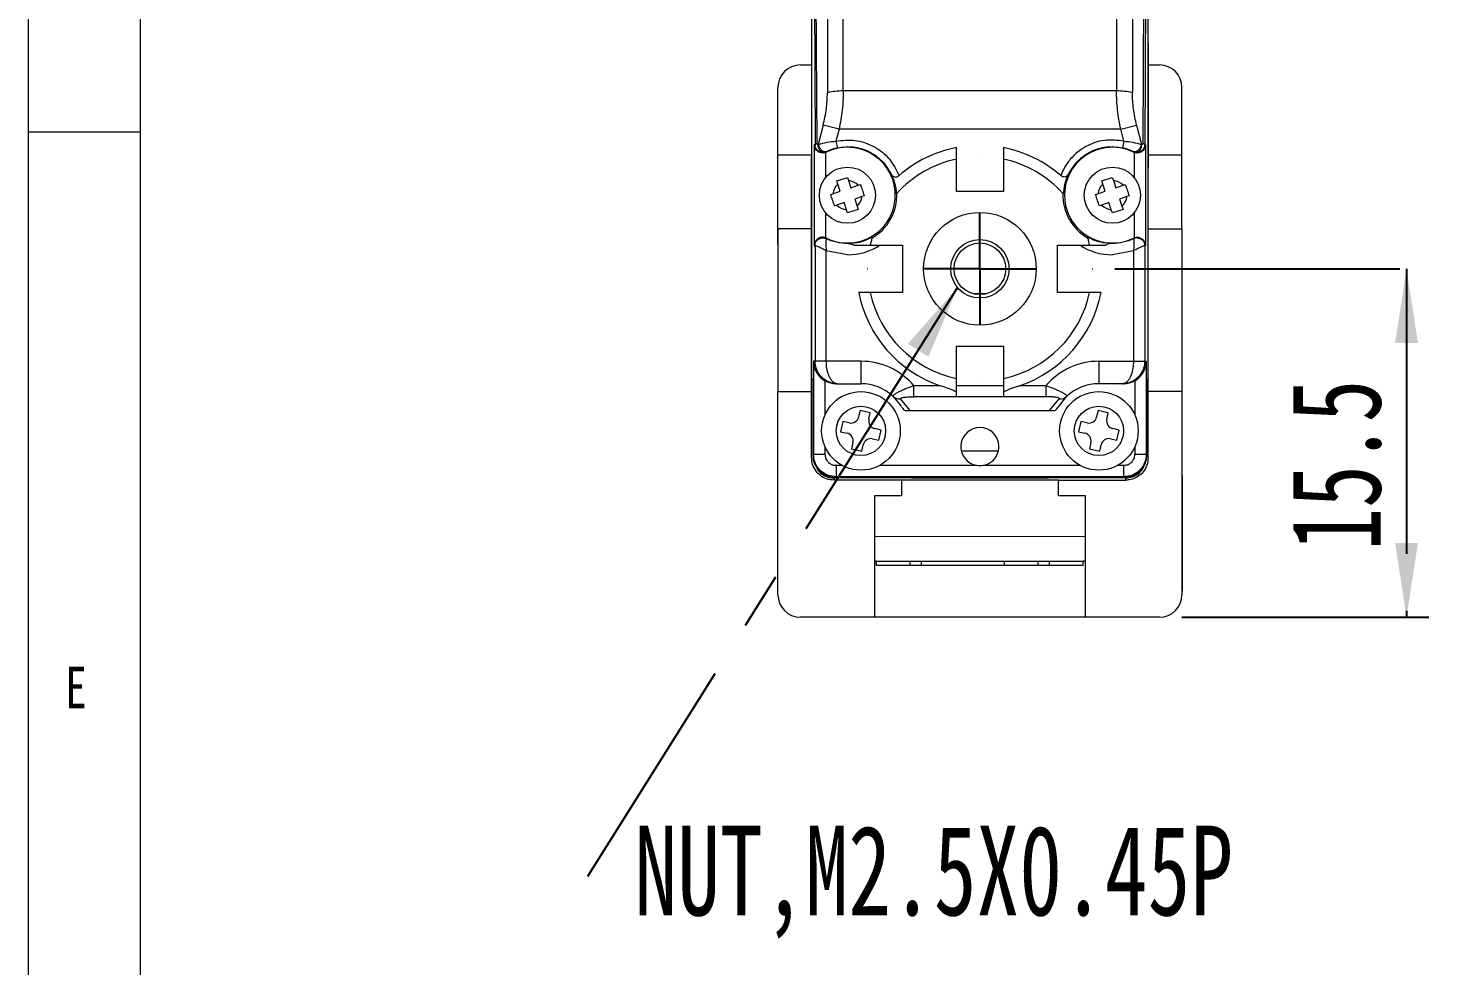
# Paper-space layout '시트2-ENG' of a CAD drawing. Header units: millimetres. Extents: x 5 to 415, y 5 to 292.
# Drawn here: x 5 to 67.4, y 61.3 to 103.1 of the extents above; entities that cross this region are included whole.
import ezdxf

# ---------------------------------------------------------------- set-up
doc = ezdxf.new("R2010")
doc.units = ezdxf.units.MM
doc.linetypes.add('CENTERX2', pattern=[20.32, 12.7, -2.54, 2.54, -2.54])
doc.layers.add('CENTER_LINE', color=7, linetype='CENTERX2')
doc.styles.add('SLDTEXTSTYLE0', font='TXT', dxfattribs={"width": 0.7})
doc.styles.add('SLDTEXTSTYLE3', font='TXT', dxfattribs={"width": 0.75})
doc.dimstyles.new('SLDDIMSTYLE4', dxfattribs={"dimtxt": 4, "dimasz": 3.302, "dimexe": 0, "dimexo": 0.0625, "dimgap": 1, "dimtad": 1, "dimdec": 1, "dimrnd": 1e-09, "dimzin": 12, "dimdsep": 46, "dimtxsty": 'SLDTEXTSTYLE0', "dimsah": 1, "dimcen": 0.09, "dimadec": 0, "dimazin": 3, "dimtfac": 1, "dimtdec": 1, "dimtofl": 0, "dimtmove": 0, "dimatfit": 3, "dimfxl": 1, "dimfrac": 2, "dimtolj": 1, "dimtzin": 12, "dimarcsym": 0})
doc.dimstyles.new('SLDDIMSTYLE6', dxfattribs={"dimtxt": 0.18, "dimasz": 3.302, "dimexe": 0, "dimexo": 0.0625, "dimgap": 0, "dimtad": 0, "dimtih": 1, "dimtoh": 1, "dimdec": 0, "dimrnd": 1e-09, "dimzin": 0, "dimdsep": 46, "dimtxsty": 'Standard', "dimsah": 1, "dimcen": 0.09, "dimadec": 0, "dimazin": 0, "dimtfac": 3.302, "dimtdec": 0, "dimtofl": 0, "dimtmove": 0, "dimatfit": 3, "dimfxl": 1, "dimfrac": 2, "dimtolj": 1, "dimtzin": 0, "dimarcsym": 0})

# ---------------------------------------------------------------- blocks, each defined once
blk = doc.blocks.new('_D_65')
at = {"layer": 'CENTER_LINE'}
for p, q in [((53.416, 92.393), (67.411, 92.393)), ((66.411, 92.393), (66.411, 76.873)), ((56.406, 76.873), (67.411, 76.873))]:
    blk.add_line(p, q, dxfattribs=at)
for points in [[(66.411, 92.393), (65.903, 89.091), (66.919, 89.091)], [(66.411, 76.873), (66.919, 80.175), (65.903, 80.175)]]:
    blk.add_solid(points, dxfattribs=at)
at = {"layer": 'CENTER_LINE', "insert": (61.255, 79.839), "char_height": 4, "attachment_point": 1, "rotation": 90, "style": 'SLDTEXTSTYLE0'}
blk.add_mtext('15.5', dxfattribs=at)
blk = doc.blocks.new('SW_NOTE_0_20')
at = {"layer": 'CENTER_LINE', "color": 0, "insert": (2.097, 2.275), "char_height": 4, "attachment_point": 1, "style": 'SLDTEXTSTYLE0'}
blk.add_mtext('NUT,M2.5X0.45P', dxfattribs=at)
blk = doc.blocks.new('SW_CENTERMARKSYMBOL_22')
at = {"layer": 'CENTER_LINE', "color": 0}
for p, q in [((0, 5), (0, 5.01)), ((0, 0), (0, 2.5)), ((-5, 0), (-5.01, 0)), ((0, 0), (-2.5, 0)), ((0, 0), (0, -2.5)), ((0, 0), (2.5, 0)), ((5, 0), (5.01, 0)), ((0, -5), (0, -5.01))]:
    blk.add_line(p, q, dxfattribs=at)

psp = doc.layouts.new('시트2-ENG')

# ---------------------------------------------------------------- linework, layer by layer
at = {"color": 7, "linetype": 'Continuous', "lineweight": 18}
for p, q in [((5, 292), (5, 5)), ((10, 287), (10, 10)), ((39.906, 108.575), (39.906, 97.475)), ((39.914, 87.475), (39.914, 106.173)), ((40.612, 106.158), (40.613, 100.239)), ((41.32, 100.315), (41.32, 106.26)), ((53.491, 106.26), (53.491, 100.315)), ((54.199, 106.158), (54.199, 100.239)), ((40.023, 105.975), (40.061, 97.92)), ((40.149, 97.975), (40.111, 106.029)), ((54.7, 106.029), (54.662, 97.975)), ((54.788, 105.975), (54.75, 97.92)), ((54.906, 102.463), (54.906, 104.203)), ((54.906, 102.463), (54.9, 102.463)), ((54.9, 87.475), (54.9, 102.463)), ((54.906, 102.463), (54.906, 97.475)), ((39.406, 101.473), (39.906, 101.473)), ((54.906, 101.473), (55.406, 101.473)), ((38.406, 97.473), (38.406, 100.473)), ((53.491, 100.315), (41.32, 100.315)), ((56.406, 97.473), (56.406, 100.473)), ((40.422, 98.79), (40.2, 97.933)), ((41.129, 98.607), (40.422, 98.79)), ((53.682, 98.607), (54.389, 98.79)), ((54.389, 98.79), (54.611, 97.933)), ((5, 98.5), (10, 98.5)), ((41.129, 98.607), (40.993, 98.082)), ((40.993, 98.082), (41.056, 97.789)), ((53.682, 98.607), (41.129, 98.607)), ((53.818, 98.082), (53.682, 98.607)), ((53.818, 98.082), (53.756, 97.789)), ((38.406, 93.473), (38.404, 97.472)), ((38.404, 97.472), (38.406, 97.472)), ((38.406, 94.173), (38.406, 97.473)), ((38.406, 97.473), (39.906, 97.473)), ((39.906, 97.475), (39.914, 97.475)), ((39.906, 97.473), (39.906, 96.873)), ((39.906, 97.473), (39.914, 97.473)), ((39.906, 93.425), (39.906, 97.375)), ((39.906, 97.375), (39.914, 97.375)), ((40.061, 97.92), (40.028, 97.92)), ((40.028, 97.92), (40.028, 93.43)), ((40.2, 97.933), (40.217, 97.936)), ((40.557, 97.612), (40.458, 97.581)), ((40.568, 97.589), (40.557, 97.612)), ((46.356, 97.282), (46.356, 97.792)), ((48.456, 97.792), (48.456, 97.282)), ((54.255, 97.612), (54.243, 97.589)), ((54.353, 97.581), (54.255, 97.612)), ((54.611, 97.933), (54.594, 97.936)), ((54.75, 97.92), (54.783, 97.92)), ((54.783, 97.92), (54.783, 93.43)), ((54.9, 97.475), (54.906, 97.475)), ((54.9, 97.473), (54.906, 97.473)), ((54.906, 97.375), (54.9, 97.375)), ((54.906, 97.473), (54.906, 96.873)), ((54.906, 97.473), (56.406, 97.473)), ((54.906, 93.425), (54.906, 97.375)), ((56.406, 94.173), (56.406, 97.473)), ((46.356, 95.843), (46.356, 97.282)), ((48.456, 97.282), (48.456, 95.843)), ((41.03, 96.305), (41.504, 96.464)), ((41.078, 96.163), (41.03, 96.305)), ((41.184, 95.847), (41.078, 96.163)), ((41.504, 96.464), (41.552, 96.322)), ((41.552, 96.322), (41.658, 96.006)), ((41.658, 96.006), (41.983, 96.115)), ((41.983, 96.115), (42.084, 96.149)), ((52.83, 96.305), (53.304, 96.464)), ((52.878, 96.163), (52.83, 96.305)), ((52.984, 95.847), (52.878, 96.163)), ((53.304, 96.464), (53.352, 96.322)), ((53.352, 96.322), (53.458, 96.006)), ((53.458, 96.006), (53.783, 96.115)), ((53.783, 96.115), (53.884, 96.149)), ((40.758, 95.704), (40.859, 95.738)), ((40.859, 95.738), (41.184, 95.847)), ((42.152, 95.608), (41.828, 95.5)), ((41.828, 95.5), (41.933, 95.184)), ((42.253, 95.642), (42.152, 95.608)), ((43.68, 95.727), (43.705, 95.755)), ((48.456, 95.843), (46.356, 95.843)), ((51.106, 95.755), (51.132, 95.727)), ((52.558, 95.704), (52.659, 95.738)), ((52.659, 95.738), (52.984, 95.847)), ((53.952, 95.608), (53.628, 95.5)), ((53.628, 95.5), (53.733, 95.184)), ((54.053, 95.642), (53.952, 95.608)), ((41.029, 95.232), (40.928, 95.198)), ((41.354, 95.341), (41.029, 95.232)), ((41.459, 95.025), (41.354, 95.341)), ((41.507, 94.883), (41.459, 95.025)), ((41.981, 95.042), (41.507, 94.883)), ((41.933, 95.184), (41.981, 95.042)), ((52.829, 95.232), (52.728, 95.198)), ((53.154, 95.341), (52.829, 95.232)), ((53.259, 95.025), (53.154, 95.341)), ((53.307, 94.883), (53.259, 95.025)), ((53.781, 95.042), (53.307, 94.883)), ((53.733, 95.184), (53.781, 95.042)), ((39.906, 94.173), (38.406, 94.173)), ((38.406, 94.173), (38.406, 86.923)), ((40.556, 93.738), (40.568, 93.762)), ((42.597, 93.765), (42.608, 93.801)), ((52.203, 93.801), (52.214, 93.765)), ((54.243, 93.762), (54.255, 93.738)), ((54.906, 94.173), (56.406, 94.173)), ((56.406, 94.173), (56.406, 86.923)), ((39.906, 88.025), (39.906, 93.425)), ((40.028, 93.43), (40.063, 93.43)), ((40.063, 93.43), (40.063, 88.275)), ((41.506, 93.018), (40.563, 93.191)), ((40.563, 88.275), (40.563, 93.191)), ((41.521, 93.518), (41.506, 93.518)), ((41.794, 93.443), (42.517, 93.443)), ((42.517, 93.443), (43.956, 93.443)), ((43.956, 93.443), (43.956, 91.343)), ((50.856, 93.443), (52.294, 93.443)), ((50.856, 91.343), (50.856, 93.443)), ((52.294, 93.443), (53.017, 93.443)), ((53.306, 93.518), (53.29, 93.518)), ((54.248, 93.191), (53.306, 93.018)), ((54.248, 93.191), (54.248, 88.275)), ((54.748, 93.43), (54.748, 88.275)), ((54.783, 93.43), (54.748, 93.43)), ((54.906, 88.025), (54.906, 93.425)), ((56.406, 93.476), (56.407, 88.308)), ((42.517, 91.343), (42.007, 91.343)), ((43.956, 91.343), (42.517, 91.343)), ((47.667, 91.273), (47.145, 91.273)), ((52.294, 91.343), (50.856, 91.343)), ((52.804, 91.343), (52.294, 91.343)), ((46.356, 87.505), (46.356, 88.943)), ((46.356, 88.943), (48.456, 88.943)), ((48.456, 88.943), (48.456, 87.505)), ((39.906, 88.025), (39.909, 88.025)), ((39.909, 83.975), (39.909, 88.025)), ((40.063, 88.275), (39.995, 88.275)), ((39.995, 88.275), (39.995, 84.129)), ((42.106, 88.275), (40.563, 88.275)), ((42.106, 88.275), (42.106, 87.275)), ((52.706, 88.275), (54.248, 88.275)), ((52.706, 88.275), (52.706, 87.275)), ((54.248, 88.275), (54.748, 88.275)), ((54.748, 88.275), (54.817, 88.275)), ((54.817, 88.275), (54.817, 84.129)), ((54.902, 88.025), (54.906, 88.025)), ((54.902, 83.975), (54.902, 88.025)), ((56.406, 88.308), (56.407, 88.308)), ((56.407, 88.308), (56.411, 78.078)), ((39.914, 87.475), (39.963, 87.475)), ((39.963, 87.475), (39.963, 84.098)), ((40.503, 87.41), (40.503, 85.877)), ((46.356, 86.911), (46.356, 87.505)), ((48.456, 87.505), (48.456, 86.911)), ((54.308, 87.41), (54.308, 85.877)), ((54.848, 87.475), (54.9, 87.475)), ((54.848, 84.098), (54.848, 87.475)), ((38.406, 86.923), (39.909, 86.923)), ((38.406, 77.873), (38.406, 86.923)), ((41.004, 87.275), (41.054, 87.275)), ((41.054, 87.275), (42.106, 87.275)), ((45.637, 87.185), (44.466, 87.185)), ((48.456, 87.185), (46.356, 87.185)), ((46.356, 86.695), (46.356, 86.911)), ((48.456, 86.911), (48.456, 86.695)), ((50.345, 87.185), (49.174, 87.185)), ((50.345, 87.185), (50.345, 86.695)), ((53.757, 87.275), (52.706, 87.275)), ((53.757, 87.275), (53.808, 87.275)), ((56.406, 86.923), (54.902, 86.923)), ((56.406, 86.923), (56.406, 77.873)), ((43.531, 86.718), (43.893, 86.27)), ((44.303, 86.075), (43.87, 86.595)), ((46.356, 86.695), (44.466, 86.695)), ((48.456, 86.695), (46.356, 86.695)), ((50.345, 86.695), (48.456, 86.695)), ((50.509, 86.075), (50.941, 86.595)), ((50.901, 86.25), (51.281, 86.718)), ((41.302, 85.591), (41.201, 85.135)), ((41.587, 85.527), (41.302, 85.591)), ((42.068, 86.078), (42.004, 85.793)), ((42.523, 85.977), (42.068, 86.078)), ((42.46, 85.692), (42.523, 85.977)), ((44.303, 86.075), (50.509, 86.075)), ((51.902, 85.591), (51.801, 85.135)), ((52.187, 85.527), (51.902, 85.591)), ((52.668, 86.078), (52.604, 85.793)), ((53.123, 85.977), (52.668, 86.078)), ((53.06, 85.692), (53.123, 85.977)), ((41.201, 85.135), (41.486, 85.072)), ((43.01, 85.211), (42.726, 85.275)), ((42.909, 84.756), (43.01, 85.211)), ((51.801, 85.135), (52.086, 85.072)), ((53.61, 85.211), (53.326, 85.275)), ((53.509, 84.756), (53.61, 85.211)), ((40.503, 84.469), (40.503, 84.129)), ((41.751, 84.654), (41.688, 84.37)), ((41.688, 84.37), (42.144, 84.268)), ((42.144, 84.268), (42.207, 84.553)), ((42.625, 84.819), (42.909, 84.756)), ((48.231, 84.273), (46.58, 84.273)), ((52.351, 84.654), (52.288, 84.37)), ((52.288, 84.37), (52.744, 84.268)), ((52.744, 84.268), (52.807, 84.553)), ((53.225, 84.819), (53.509, 84.756)), ((54.308, 84.469), (54.308, 84.129)), ((39.995, 84.129), (39.963, 84.098)), ((39.995, 84.129), (40.503, 84.129)), ((40.995, 83.638), (41.265, 83.638)), ((40.995, 83.638), (40.995, 83.13)), ((42.946, 83.638), (47.258, 83.638)), ((47.553, 83.638), (51.865, 83.638)), ((53.546, 83.638), (53.817, 83.638)), ((53.817, 83.13), (53.817, 83.638)), ((54.308, 84.129), (54.817, 84.129)), ((54.817, 84.129), (54.848, 84.098)), ((44.356, 83.077), (40.906, 83.077)), ((40.995, 83.13), (40.963, 83.098)), ((40.963, 83.098), (44.406, 83.098)), ((53.817, 83.13), (40.995, 83.13)), ((44.356, 83.098), (44.356, 83.077)), ((44.356, 83.065), (44.356, 83.077)), ((50.456, 83.065), (44.356, 83.065)), ((44.406, 83.098), (44.406, 83.075)), ((44.406, 83.075), (50.406, 83.075)), ((53.848, 83.098), (50.406, 83.098)), ((50.406, 83.075), (50.406, 83.098)), ((50.456, 83.098), (50.456, 83.077)), ((50.456, 83.065), (50.456, 83.077)), ((53.906, 83.077), (50.456, 83.077)), ((53.817, 83.13), (53.848, 83.098)), ((43.906, 82.979), (40.906, 82.979)), ((43.906, 82.991), (50.906, 82.991)), ((43.906, 82.979), (43.906, 82.991)), ((43.906, 82.979), (43.906, 82.273)), ((50.906, 82.979), (50.906, 82.991)), ((50.906, 82.273), (50.906, 82.979)), ((50.906, 82.979), (53.906, 82.979)), ((43.906, 82.273), (42.706, 82.273)), ((42.706, 82.273), (42.706, 76.873)), ((52.106, 82.273), (50.906, 82.273)), ((52.106, 76.873), (52.106, 82.273)), ((42.706, 80.474), (52.106, 80.477)), ((42.806, 79.373), (42.706, 79.373)), ((42.806, 79.173), (42.806, 79.373)), ((42.806, 79.373), (44.306, 79.373)), ((44.306, 79.373), (44.806, 79.373)), ((44.806, 79.173), (44.806, 79.373)), ((44.806, 79.373), (48.506, 79.373)), ((48.506, 79.373), (50.006, 79.373)), ((50.006, 79.173), (50.006, 79.373)), ((50.006, 79.373), (50.506, 79.373)), ((50.506, 79.373), (52.006, 79.373)), ((52.006, 79.173), (52.006, 79.373)), ((52.106, 79.373), (52.006, 79.373)), ((52.006, 79.173), (42.806, 79.173)), ((56.411, 78.078), (56.406, 77.976)), ((42.706, 76.873), (39.406, 76.873)), ((52.106, 76.873), (42.706, 76.873)), ((55.406, 76.873), (52.106, 76.873))]:
    psp.add_line(p, q, dxfattribs=at)
at = {"color": 8, "linetype": 'Continuous', "lineweight": 18}
for p, q in [((40.528, 97.572), (40.528, 96.452)), ((54.283, 97.572), (54.283, 96.452)), ((40.528, 94.894), (40.528, 93.779)), ((54.283, 94.894), (54.283, 93.779)), ((44.306, 79.173), (44.306, 79.373)), ((48.506, 79.173), (48.506, 79.373)), ((50.506, 79.173), (50.506, 79.373))]:
    psp.add_line(p, q, dxfattribs=at)
at = {"color": 7, "linetype": 'Continuous', "lineweight": 18, "flags": 128}
psp.add_lwpolyline([(44.466, 86.695), (44.466, 86.719), (44.466, 86.757), (44.466, 86.807), (44.466, 86.868), (44.466, 86.939), (44.466, 87.017), (44.466, 87.1), (44.466, 87.185)], dxfattribs=at)
at = {"color": 7, "linetype": 'Continuous', "lineweight": 18}
for centre, radius in [((41.506, 95.673), 1.25), ((53.306, 95.673), 1.25), ((47.406, 92.393), 2.51), ((47.406, 92.393), 1.3), ((47.406, 92.393), 1.15), ((42.106, 85.173), 1.75), ((52.706, 85.173), 1.75), ((42.106, 85.173), 1.1), ((52.706, 85.173), 1.1)]:
    psp.add_circle(centre, radius, dxfattribs=at)
for centre, radius, start, end in [((39.406, 100.473), 1, 90, 180), ((55.406, 100.473), 1, 0, 90), ((41.28, 97.355), 2.96, 89.21959, 103.01862), ((53.532, 97.355), 2.96, 76.98138, 90.78041), ((40.154, 97.869), 0.106, 92.8684, 151.15593), ((40.406, 97.92), 0.369, 289.34492, 296.10388), ((41.506, 95.675), 2.131, 243.89612, 116.10388), ((47.406, 92.393), 5.5, 101.00584, 130.89061), ((47.406, 92.393), 5.5, 49.10939, 78.99416), ((53.306, 95.675), 2.131, 63.89612, 296.10388), ((54.406, 97.92), 0.369, 243.89612, 250.65508), ((54.657, 97.869), 0.106, 28.84509, 87.13117), ((47.406, 92.393), 5, 102.12235, 137.74369), ((47.406, 92.393), 5, 42.25631, 77.87765), ((41.506, 95.673), 0.65, 131.15897, 174.28594), ((41.506, 95.673), 0.65, 42.79227, 85.91924), ((53.306, 95.673), 0.65, 131.15897, 174.28594), ((53.306, 95.673), 0.65, 42.79227, 85.91924), ((41.506, 95.673), 0.65, 311.15897, 354.28594), ((41.506, 95.675), 2.201, 299.74165, 2.08246), ((53.306, 95.675), 2.201, 177.91754, 240.25835), ((53.306, 95.673), 0.65, 311.15897, 354.28594), ((41.506, 95.673), 0.65, 222.79227, 265.91924), ((53.306, 95.673), 0.65, 222.79227, 265.91924), ((40.406, 93.43), 0.369, 63.89612, 70.65508), ((47.406, 92.393), 5, 164.08042, 167.87765), ((47.406, 92.393), 5, 12.12235, 15.91958), ((54.406, 93.43), 0.369, 109.34492, 116.10388), ((41.506, 95.675), 2.657, 270, 302.85003), ((53.306, 95.675), 2.657, 237.14997, 270), ((47.406, 92.393), 5.5, 191.00584, 251.24061), ((47.406, 92.393), 5, 192.12235, 257.87765), ((47.406, 92.393), 5, 282.12235, 347.87765), ((47.406, 92.393), 5.5, 288.75939, 348.99416), ((42.106, 85.175), 3.1, 40.41773, 90), ((52.706, 85.175), 3.1, 90, 139.58227), ((42.106, 85.175), 2.1, 47.27154, 90), ((52.706, 85.175), 2.1, 90, 132.72846), ((43.848, 87.064), 0.47, 227.47679, 272.6664), ((50.963, 87.064), 0.47, 267.3336, 312.52321), ((41.663, 85.869), 0.35, 257.48214, 347.48214), ((42.802, 85.616), 0.35, 167.48214, 257.48214), ((52.263, 85.869), 0.35, 257.48214, 347.48214), ((53.402, 85.616), 0.35, 167.48214, 257.48214), ((41.41, 84.73), 0.35, 347.48214, 77.48214), ((47.406, 84.475), 0.85, 279.97078, 260.02922), ((52.01, 84.73), 0.35, 347.48214, 77.48214), ((42.549, 84.477), 0.35, 77.48214, 167.48214), ((53.149, 84.477), 0.35, 77.48214, 167.48214), ((47.406, 84.475), 0.85, 260.02922, 279.97078), ((39.406, 77.873), 1, 180, 270), ((55.406, 77.873), 1, 270, 0)]:
    psp.add_arc(centre, radius, start, end, dxfattribs=at)
for centre, major_axis, ratio, start_param, end_param in [((41.012, 88.275), (1.018, 0), 0.982697, 3.141593, 4.188702), ((53.799, 88.275), (1.018, 0), 0.982697, 5.236076, 6.283185), ((41.004, 88.275), (-1, 0), 0.999848, 1.04711, 1.570796), ((53.808, 88.275), (-1, 0), 0.999848, 1.570796, 2.094483), ((40.963, 84.098), (0.707, 0.707), 0.999695, 2.356347, 3.926839), ((53.848, 84.098), (0.707, -0.707), 0.999695, 5.497939, 7.068431)]:
    psp.add_ellipse(centre, major_axis=major_axis, ratio=ratio, start_param=start_param, end_param=end_param, dxfattribs=at)
for points, knots in [([(40.422, 98.79), (40.478, 99.033), (40.588, 99.517), (40.605, 100), (40.613, 100.239)], [0, 0, 0, 0, 0.504154, 1, 1, 1, 1]), ([(41.32, 100.315), (41.312, 100.034), (41.295, 99.467), (41.185, 98.895), (41.129, 98.607)], [0, 0, 0, 0, 0.495576, 1, 1, 1, 1]), ([(53.682, 98.607), (53.627, 98.895), (53.516, 99.467), (53.5, 100.034), (53.491, 100.315)], [0, 0, 0, 0, 0.504417, 1, 1, 1, 1]), ([(54.389, 98.79), (54.334, 99.033), (54.223, 99.517), (54.207, 100), (54.199, 100.239)], [0, 0, 0, 0, 0.504153, 1, 1, 1, 1]), ([(40.217, 97.936), (40.339, 97.97), (40.568, 98.035), (40.857, 98.067), (40.993, 98.082)], [0, 0, 0, 0, 0.529808, 1, 1, 1, 1]), ([(40.993, 98.082), (41.274, 98.113), (41.855, 98.177), (42.706, 97.88), (43.418, 97.326), (43.679, 96.804), (43.805, 96.551)], [0, 0, 0, 0, 0.2419925, 0.5, 0.7580075, 1, 1, 1, 1]), ([(53.818, 98.082), (53.528, 98.113), (52.947, 98.175), (52.095, 97.876), (51.625, 97.499), (51.419, 97.255), (51.33, 97.147), (51.167, 96.919), (51.062, 96.68), (51.006, 96.551)], [0, 0, 0, 0, 0.249763, 0.499526, 0.757284, 0.759303, 0.774969, 0.878706, 1, 1, 1, 1]), ([(53.818, 98.082), (53.954, 98.067), (54.243, 98.035), (54.473, 97.97), (54.594, 97.936)], [0, 0, 0, 0, 0.470945, 1, 1, 1, 1]), ([(40.528, 97.572), (40.494, 97.563), (40.426, 97.546), (40.323, 97.556), (40.217, 97.594), (40.109, 97.678), (40.044, 97.795), (40.029, 97.883), (40.028, 97.92), (40.028, 97.92)], [0, 0, 0, 0, 0.117763, 0.235394, 0.357437, 0.547783, 0.812584, 0.994967, 1, 1, 1, 1]), ([(40.458, 97.581), (40.434, 97.579), (40.384, 97.574), (40.31, 97.588), (40.241, 97.616), (40.179, 97.658), (40.128, 97.713), (40.09, 97.776), (40.066, 97.847), (40.063, 97.896), (40.061, 97.92)], [0, 0, 0, 0, 0.125681, 0.251512, 0.377496, 0.503635, 0.628468, 0.752759, 0.87658, 1, 1, 1, 1]), ([(40.149, 97.975), (40.149, 97.972), (40.15, 97.965), (40.155, 97.953), (40.165, 97.941), (40.181, 97.931), (40.194, 97.932), (40.2, 97.933)], [0, 0, 0, 0, 0.105787, 0.213994, 0.459109, 0.727072, 1, 1, 1, 1]), ([(40.458, 97.581), (40.444, 97.581), (40.413, 97.579), (40.365, 97.595), (40.317, 97.627), (40.273, 97.675), (40.237, 97.735), (40.213, 97.802), (40.2, 97.869), (40.2, 97.912), (40.2, 97.933)], [0, 0, 0, 0, 0.1131826, 0.235918, 0.3659643, 0.5, 0.6340357, 0.764082, 0.8868174, 1, 1, 1, 1]), ([(40.557, 97.612), (40.543, 97.608), (40.516, 97.599), (40.465, 97.605), (40.409, 97.629), (40.351, 97.673), (40.299, 97.733), (40.258, 97.801), (40.23, 97.871), (40.221, 97.915), (40.217, 97.936)], [0, 0, 0, 0, 0.110626, 0.23271, 0.363836, 0.5, 0.636164, 0.76729, 0.889374, 1, 1, 1, 1]), ([(40.557, 97.612), (40.629, 97.647), (40.738, 97.698), (40.917, 97.756), (41.01, 97.778), (41.056, 97.789)], [0, 0, 0, 0, 0.50598, 0.757681, 1, 1, 1, 1]), ([(41.056, 97.789), (41.294, 97.816), (41.771, 97.871), (42.467, 97.65), (43.07, 97.238), (43.321, 96.829), (43.447, 96.625)], [0, 0, 0, 0, 0.25, 0.5, 0.75, 1, 1, 1, 1]), ([(51.365, 96.625), (51.49, 96.829), (51.741, 97.238), (52.344, 97.65), (53.04, 97.871), (53.517, 97.816), (53.756, 97.789)], [0, 0, 0, 0, 0.25, 0.5, 0.75, 1, 1, 1, 1]), ([(53.756, 97.789), (53.801, 97.778), (53.895, 97.756), (54.073, 97.698), (54.182, 97.647), (54.255, 97.612)], [0, 0, 0, 0, 0.2423835, 0.4941573, 1, 1, 1, 1]), ([(54.594, 97.936), (54.59, 97.915), (54.581, 97.871), (54.553, 97.801), (54.512, 97.733), (54.46, 97.673), (54.402, 97.629), (54.346, 97.605), (54.295, 97.599), (54.268, 97.608), (54.255, 97.612)], [0, 0, 0, 0, 0.110626, 0.23271, 0.363836, 0.5, 0.636164, 0.76729, 0.889374, 1, 1, 1, 1]), ([(54.783, 97.92), (54.783, 97.92), (54.782, 97.883), (54.768, 97.795), (54.702, 97.678), (54.595, 97.594), (54.488, 97.556), (54.386, 97.546), (54.317, 97.563), (54.283, 97.572)], [0, 0, 0, 0, 0.005034, 0.187416, 0.452217, 0.642563, 0.764606, 0.882237, 1, 1, 1, 1]), ([(54.353, 97.581), (54.368, 97.581), (54.4, 97.579), (54.45, 97.597), (54.499, 97.63), (54.542, 97.68), (54.577, 97.74), (54.599, 97.806), (54.611, 97.871), (54.611, 97.913), (54.611, 97.933)], [0, 0, 0, 0, 0.118146, 0.244995, 0.37775, 0.512674, 0.645653, 0.772913, 0.891593, 1, 1, 1, 1]), ([(54.75, 97.92), (54.746, 97.878), (54.739, 97.812), (54.696, 97.731), (54.651, 97.676), (54.592, 97.629), (54.53, 97.598), (54.447, 97.575), (54.39, 97.579), (54.353, 97.581)], [0, 0, 0, 0, 0.21198, 0.331484, 0.459729, 0.569033, 0.710863, 0.813299, 1, 1, 1, 1]), ([(54.662, 97.975), (54.662, 97.972), (54.661, 97.965), (54.657, 97.952), (54.646, 97.941), (54.63, 97.932), (54.617, 97.932), (54.611, 97.933)], [0, 0, 0, 0, 0.107272, 0.216266, 0.463262, 0.73307, 1, 1, 1, 1]), ([(43.447, 96.625), (43.499, 96.507), (43.606, 96.268), (43.667, 95.956), (43.677, 95.768), (43.68, 95.727)], [0, 0, 0, 0, 0.433854, 0.877719, 1, 1, 1, 1]), ([(43.447, 96.625), (43.474, 96.583), (43.512, 96.523), (43.6, 96.483), (43.673, 96.48), (43.746, 96.506), (43.786, 96.536), (43.805, 96.551)], [0, 0, 0, 0, 0.381572, 0.550126, 0.720262, 0.867847, 1, 1, 1, 1]), ([(51.365, 96.624), (51.338, 96.583), (51.299, 96.523), (51.211, 96.483), (51.139, 96.48), (51.065, 96.506), (51.025, 96.536), (51.006, 96.551)], [0, 0, 0, 0, 0.381547, 0.550115, 0.720266, 0.867861, 1, 1, 1, 1]), ([(51.132, 95.727), (51.146, 95.87), (51.174, 96.16), (51.277, 96.446), (51.35, 96.595), (51.365, 96.624)], [0, 0, 0, 0, 0.437761, 0.888995, 1, 1, 1, 1]), ([(40.528, 93.779), (40.495, 93.788), (40.454, 93.799), (40.374, 93.801), (40.291, 93.788), (40.18, 93.734), (40.078, 93.632), (40.035, 93.521), (40.028, 93.448), (40.028, 93.431), (40.028, 93.43)], [0, 0, 0, 0, 0.11544, 0.141145, 0.277216, 0.412411, 0.624676, 0.915152, 0.994966, 1, 1, 1, 1]), ([(40.063, 93.43), (40.068, 93.475), (40.078, 93.565), (40.158, 93.679), (40.271, 93.758), (40.361, 93.768), (40.406, 93.773)], [0, 0, 0, 0, 0.2499999, 0.4999999, 0.7499999, 1, 1, 1, 1]), ([(40.406, 93.773), (40.432, 93.772), (40.484, 93.769), (40.532, 93.748), (40.556, 93.738)], [0, 0, 0, 0, 0.5, 1, 1, 1, 1]), ([(40.556, 93.738), (40.556, 93.736), (40.555, 93.73), (40.551, 93.695), (40.547, 93.64), (40.542, 93.547), (40.541, 93.397), (40.555, 93.263), (40.563, 93.191)], [0, 0, 0, 0, 0.12306, 0.248493, 0.377059, 0.509618, 0.734984, 1, 1, 1, 1]), ([(41.506, 93.518), (41.341, 93.528), (41.012, 93.547), (40.708, 93.674), (40.556, 93.738)], [0, 0, 0, 0, 0.5, 1, 1, 1, 1]), ([(42.608, 93.801), (42.479, 93.738), (42.218, 93.609), (41.853, 93.529), (41.621, 93.522), (41.521, 93.518)], [0, 0, 0, 0, 0.3559805, 0.7229169, 1, 1, 1, 1]), ([(53.29, 93.518), (53.032, 93.537), (52.669, 93.563), (52.308, 93.748), (52.203, 93.801)], [0, 0, 0, 0, 0.710804, 1, 1, 1, 1]), ([(54.255, 93.738), (54.103, 93.674), (53.799, 93.547), (53.47, 93.528), (53.306, 93.518)], [0, 0, 0, 0, 0.5, 1, 1, 1, 1]), ([(54.255, 93.738), (54.255, 93.736), (54.256, 93.73), (54.26, 93.695), (54.264, 93.64), (54.269, 93.547), (54.27, 93.396), (54.256, 93.263), (54.248, 93.191)], [0, 0, 0, 0, 0.1230873, 0.248535, 0.3771033, 0.5096528, 0.7350716, 1, 1, 1, 1]), ([(54.406, 93.773), (54.378, 93.772), (54.326, 93.768), (54.278, 93.748), (54.255, 93.738)], [0, 0, 0, 0, 0.5237, 1, 1, 1, 1]), ([(54.283, 93.779), (54.317, 93.788), (54.357, 93.799), (54.438, 93.801), (54.521, 93.788), (54.631, 93.734), (54.734, 93.632), (54.776, 93.521), (54.783, 93.448), (54.783, 93.431), (54.783, 93.43)], [0, 0, 0, 0, 0.11544, 0.141145, 0.277216, 0.412411, 0.624676, 0.915152, 0.994966, 1, 1, 1, 1]), ([(54.406, 93.773), (54.451, 93.768), (54.54, 93.758), (54.654, 93.679), (54.733, 93.565), (54.743, 93.475), (54.748, 93.43)], [0, 0, 0, 0, 0.25, 0.5, 0.75, 1, 1, 1, 1]), ([(40.563, 93.191), (40.5, 93.225), (40.372, 93.293), (40.204, 93.37), (40.11, 93.412), (40.07, 93.428), (40.065, 93.43), (40.063, 93.43)], [0, 0, 0, 0, 0.260217, 0.529104, 0.765257, 0.882426, 1, 1, 1, 1]), ([(41.521, 93.518), (41.598, 93.512), (41.694, 93.504), (41.778, 93.453), (41.794, 93.443)], [0, 0, 0, 0, 0.804502, 1, 1, 1, 1]), ([(53.29, 93.518), (53.213, 93.512), (53.117, 93.504), (53.033, 93.453), (53.017, 93.443)], [0, 0, 0, 0, 0.804617, 1, 1, 1, 1]), ([(54.748, 93.43), (54.746, 93.43), (54.741, 93.428), (54.71, 93.415), (54.662, 93.395), (54.578, 93.357), (54.438, 93.292), (54.313, 93.226), (54.248, 93.191)], [0, 0, 0, 0, 0.119498, 0.23974, 0.361536, 0.485663, 0.730817, 1, 1, 1, 1]), ([(41.054, 87.275), (41.007, 87.283), (40.925, 87.297), (40.814, 87.394), (40.728, 87.518), (40.646, 87.7), (40.578, 87.953), (40.568, 88.17), (40.563, 88.275)], [0, 0, 0, 0, 0.1913886, 0.3396526, 0.4809365, 0.608398, 0.8098668, 1, 1, 1, 1]), ([(54.248, 88.275), (54.244, 88.17), (54.233, 87.953), (54.166, 87.7), (54.084, 87.518), (53.998, 87.395), (53.887, 87.297), (53.804, 87.283), (53.757, 87.275)], [0, 0, 0, 0, 0.190183, 0.391587, 0.518897, 0.659859, 0.807345, 1, 1, 1, 1]), ([(54.748, 88.275), (54.739, 88.17), (54.719, 87.953), (54.581, 87.7), (54.416, 87.518), (54.242, 87.395), (54.02, 87.297), (53.852, 87.283), (53.757, 87.275)], [0, 0, 0, 0, 0.1901815, 0.391587, 0.5188144, 0.6598591, 0.8072141, 1, 1, 1, 1]), ([(41.054, 87.275), (40.959, 87.28), (40.839, 87.285), (40.73, 87.335), (40.707, 87.345)], [0, 0, 0, 0, 0.797018, 1, 1, 1, 1]), ([(43.531, 86.718), (43.531, 86.731), (43.532, 86.756), (43.648, 86.838), (43.802, 86.923), (43.963, 87), (44.187, 87.092), (44.36, 87.15), (44.466, 87.185)], [0, 0, 0, 0, 0.195533, 0.397857, 0.520192, 0.662414, 0.794289, 1, 1, 1, 1]), ([(46.356, 86.911), (46.251, 86.957), (46.019, 87.059), (45.772, 87.141), (45.637, 87.185)], [0, 0, 0, 0, 0.450985, 1, 1, 1, 1]), ([(49.174, 87.185), (49.052, 87.145), (48.806, 87.063), (48.573, 86.962), (48.456, 86.911)], [0, 0, 0, 0, 0.4960193, 1, 1, 1, 1]), ([(50.345, 87.185), (50.439, 87.154), (50.605, 87.1), (50.82, 87.012), (50.984, 86.935), (51.146, 86.849), (51.277, 86.76), (51.279, 86.732), (51.281, 86.718)], [0, 0, 0, 0, 0.182297, 0.322117, 0.457609, 0.574043, 0.791757, 1, 1, 1, 1]), ([(43.87, 86.595), (43.865, 86.602), (43.856, 86.616), (43.885, 86.636), (43.943, 86.654), (44.053, 86.674), (44.231, 86.691), (44.387, 86.694), (44.466, 86.695)], [0, 0, 0, 0, 0.119629, 0.235882, 0.354499, 0.47966, 0.73658, 1, 1, 1, 1]), ([(43.91, 86.25), (43.945, 86.201), (43.993, 86.134), (44.06, 86.088), (44.079, 86.075)], [0, 0, 0, 0, 0.721928, 1, 1, 1, 1]), ([(50.941, 86.595), (50.946, 86.602), (50.955, 86.616), (50.927, 86.636), (50.869, 86.654), (50.759, 86.674), (50.58, 86.691), (50.424, 86.694), (50.345, 86.695)], [0, 0, 0, 0, 0.118245, 0.235831, 0.351657, 0.479645, 0.73658, 1, 1, 1, 1]), ([(50.732, 86.075), (50.78, 86.112), (50.845, 86.162), (50.889, 86.231), (50.901, 86.25)], [0, 0, 0, 0, 0.721901, 1, 1, 1, 1]), ([(44.079, 86.075), (44.089, 86.075), (44.109, 86.075), (44.15, 86.075), (44.196, 86.075), (44.236, 86.075), (44.271, 86.075), (44.293, 86.075), (44.303, 86.075)], [0, 0, 0, 0, 0.302904, 0.5868, 0.763479, 0.863466, 0.940683, 1, 1, 1, 1]), ([(50.509, 86.075), (50.522, 86.075), (50.548, 86.075), (50.59, 86.075), (50.654, 86.075), (50.699, 86.075), (50.723, 86.075), (50.732, 86.075)], [0, 0, 0, 0, 0.081806, 0.163008, 0.304881, 0.721802, 1, 1, 1, 1]), ([(40.906, 82.979), (40.794, 82.99), (40.57, 83.012), (40.271, 83.184), (40.046, 83.437), (39.926, 83.717), (39.914, 83.902), (39.909, 83.975)], [0, 0, 0, 0, 0.214704, 0.429408, 0.644093, 0.85877, 1, 1, 1, 1]), ([(40.995, 83.13), (40.879, 83.141), (40.652, 83.164), (40.351, 83.34), (40.127, 83.596), (40.011, 83.875), (39.999, 84.058), (39.995, 84.129)], [0, 0, 0, 0, 0.2199537, 0.4345703, 0.6492433, 0.8639785, 1, 1, 1, 1]), ([(40.503, 84.129), (40.509, 84.075), (40.519, 83.966), (40.603, 83.819), (40.727, 83.707), (40.865, 83.647), (40.957, 83.641), (40.995, 83.638)], [0, 0, 0, 0, 0.2121897, 0.4239717, 0.641513, 0.8550561, 1, 1, 1, 1]), ([(53.817, 83.638), (53.871, 83.644), (53.98, 83.654), (54.127, 83.738), (54.239, 83.861), (54.3, 84), (54.306, 84.092), (54.308, 84.129)], [0, 0, 0, 0, 0.212202, 0.423999, 0.641521, 0.855071, 1, 1, 1, 1]), ([(54.817, 84.129), (54.805, 84.014), (54.782, 83.787), (54.606, 83.486), (54.35, 83.262), (54.071, 83.146), (53.888, 83.134), (53.817, 83.13)], [0, 0, 0, 0, 0.219897, 0.434512, 0.649185, 0.86392, 1, 1, 1, 1]), ([(54.902, 83.975), (54.891, 83.863), (54.869, 83.639), (54.697, 83.341), (54.444, 83.116), (54.164, 82.996), (53.979, 82.984), (53.906, 82.979)], [0, 0, 0, 0, 0.2147035, 0.4294078, 0.6440927, 0.8587702, 1, 1, 1, 1]), ([(40.108, 83.587), (40.137, 83.527), (40.21, 83.376), (40.422, 83.201), (40.672, 83.092), (40.839, 83.081), (40.906, 83.077)], [0, 0, 0, 0, 0.198048, 0.49978, 0.801501, 1, 1, 1, 1]), ([(40.906, 83.077), (40.907, 83.059), (40.91, 83.026), (40.907, 82.993), (40.906, 82.979)], [0, 0, 0, 0, 0.560004, 1, 1, 1, 1]), ([(53.906, 83.077), (54.007, 83.087), (54.21, 83.106), (54.474, 83.263), (54.647, 83.433), (54.693, 83.558), (54.704, 83.588)], [0, 0, 0, 0, 0.301284, 0.602569, 0.903829, 1, 1, 1, 1]), ([(53.906, 82.979), (53.907, 82.997), (53.91, 83.03), (53.907, 83.063), (53.906, 83.077)], [0, 0, 0, 0, 0.560005, 1, 1, 1, 1])]:
    psp.add_open_spline(points, degree=3, knots=knots, dxfattribs=at)
for points in [[(42.084, 96.149), (42.112, 96.064), (42.168, 95.895), (42.225, 95.727), (42.253, 95.642)], [(53.884, 96.149), (53.912, 96.064), (53.968, 95.895), (54.025, 95.727), (54.053, 95.642)], [(40.928, 95.198), (40.899, 95.282), (40.843, 95.451), (40.786, 95.62), (40.758, 95.704)], [(52.728, 95.198), (52.699, 95.282), (52.643, 95.451), (52.586, 95.62), (52.558, 95.704)], [(40.563, 88.275), (40.498, 88.275), (40.368, 88.275), (40.204, 88.275), (40.088, 88.275), (40.071, 88.275), (40.063, 88.275)]]:
    psp.add_open_spline(points, degree=3, dxfattribs=at)
at = {"color": 8, "linetype": 'Continuous', "lineweight": 18}
psp.add_open_spline([(40.707, 87.345), (40.661, 87.362), (40.548, 87.405), (40.396, 87.519), (40.23, 87.7), (40.093, 87.953), (40.073, 88.17), (40.063, 88.275)], degree=3, knots=[0, 0, 0, 0, 0.1309661, 0.316821, 0.4846418, 0.7496931, 1, 1, 1, 1], dxfattribs=at)

# ---------------------------------------------------------------- block references
at = {"layer": 'CENTER_LINE'}
for name, p in [('SW_CENTERMARKSYMBOL_22', (47.406, 92.393)), ('SW_NOTE_0_20', (29.92, 65.313))]:
    psp.add_blockref(name, p, dxfattribs=at)

# ---------------------------------------------------------------- texts
at = {"color": 7, "linetype": 'Continuous', "lineweight": 0, "insert": (6.667, 74.668), "char_height": 1.852, "attachment_point": 1, "style": 'SLDTEXTSTYLE3'}
psp.add_mtext('E', dxfattribs=at)

# ---------------------------------------------------------------- dimensions: what is measured, and where the dimension line sits
at = {"layer": 'CENTER_LINE'}
dim = psp.add_linear_dim(base=(66.411, 76.873), p1=(52.416, 92.393), p2=(55.406, 76.873), angle=90, dimstyle='SLDDIMSTYLE4', dxfattribs=at)
dim.commit()
dim.dimension.update_dxf_attribs({"geometry": '_D_65', "text_midpoint": (66.411, 84.633), "dimtype": 160})

# ---------------------------------------------------------------- leaders
psp.add_leader([(46.409, 91.559), (29.92, 65.313)], dimstyle='SLDDIMSTYLE6', dxfattribs=at)

doc.saveas('drawing.dxf')
